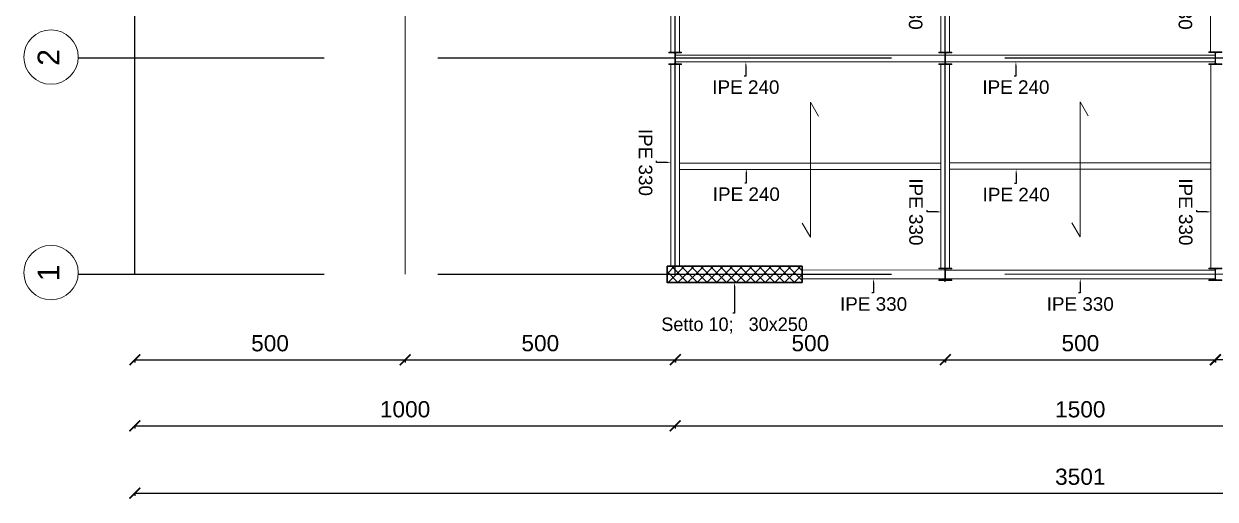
# Model space of a CAD drawing. Header units: millimetres. Extents: x 1415 to 3549, y 2194 to 4677.
# Drawn here: x 1803 to 1825.06, y 2193.51 to 2202.31 of the extents above; entities that cross this region are included whole.
import ezdxf
from ezdxf import colors
from ezdxf.entities.mleader import LeaderData, LeaderLine
from ezdxf.math import Vec2, Vec3

# ---------------------------------------------------------------- set-up
doc = ezdxf.new("R2010")
doc.units = ezdxf.units.MM
doc.linetypes.add('ACAD_ISO02W100', pattern=[15, 12, -3])
doc.linetypes.add('DASHDOT', pattern=[1, 0.5, -0.25, 0, -0.25])
doc.layers.get('0').update_dxf_attribs({"plot": 0})
doc.layers.add('02P', color=7, linetype='DASHDOT')
doc.layers.add('linea tratteggiata', color=221, linetype='ACAD_ISO02W100')
for name, color, linetype, lineweight in [('armature longitudinali', 5, 'Continuous', 9), ('bulloni', 170, 'Continuous', 15), ('Layer3', 7, 'Continuous', 15), ('Layer4', 7, 'Continuous', 15), ('quote', 252, 'Continuous', 5), ('Setti', 5, 'Continuous', 30), ('staffe', 10, 'Continuous', 9)]:
    doc.layers.add(name, color=color, linetype=linetype, lineweight=lineweight)
doc.styles.get("Standard").update_dxf_attribs({"font": 'arial.ttf'})
doc.dimstyles.new('quote cm scala 200', dxfattribs={"dimtxt": 0.3, "dimasz": 0.2, "dimexe": 0.05, "dimexo": 0.0015, "dimgap": 0.15, "dimtad": 1, "dimdec": 0, "dimlfac": 100, "dimzin": 0, "dimdsep": 46, "dimtxsty": 'Standard', "dimblk": 'ARCHTICK', "dimcen": 0, "dimclre": 252, "dimadec": 0, "dimazin": 2, "dimtfac": 1, "dimtdec": 0, "dimtofl": 0, "dimtmove": 0, "dimatfit": 3, "dimfxl": 0.0035, "dimfxlon": 1, "dimtolj": 1, "dimtzin": 0, "dimarcsym": 0})

# ---------------------------------------------------------------- blocks, each defined once
blk = doc.blocks.new('_ArchTick')
at = {"color": 0, "linetype": 'ByBlock', "const_width": 0.15}
blk.add_lwpolyline([(-0.5, -0.5), (0.5, 0.5)], dxfattribs=at)
blk = doc.blocks.new('*D317')
at = {"layer": 'Defpoints', "color": 0, "transparency": 16777216}
for p in [(1805.058, 2197.67), (1810.062, 2197.67), (1810.062, 2196.091)]:
    blk.add_point(p, dxfattribs=at)
at = {"layer": 'quote', "color": 252, "lineweight": -2, "transparency": 16777216}
for p, q in [((1805.058, 2196.095), (1805.058, 2196.041)), ((1810.062, 2196.095), (1810.062, 2196.041))]:
    blk.add_line(p, q, dxfattribs=at)
at = {"layer": 'quote', "color": 0, "linetype": 'Continuous', "lineweight": -2, "transparency": 16777216}
blk.add_line((1805.058, 2196.091), (1810.062, 2196.091), dxfattribs=at)
at = {"layer": 'quote', "color": 0, "lineweight": -2, "transparency": 16777216, "xscale": 0.2, "yscale": 0.2, "zscale": 0.2, "rotation": 180}
blk.add_blockref('_ArchTick', (1805.058, 2196.091), dxfattribs=at)
at = {"layer": 'quote', "color": 0, "lineweight": -2, "transparency": 16777216, "xscale": 0.2, "yscale": 0.2, "zscale": 0.2}
blk.add_blockref('_ArchTick', (1810.062, 2196.091), dxfattribs=at)
at = {"layer": 'quote', "color": 0, "transparency": 16777216, "insert": (1807.56, 2196.394), "char_height": 0.3, "attachment_point": 5}
blk.add_mtext('\\A1;500', dxfattribs=at)
blk = doc.blocks.new('*D314')
at = {"layer": 'Defpoints', "color": 0, "transparency": 16777216}
for p in [(1810.062, 2197.67), (1815.066, 2197.671), (1815.066, 2196.091)]:
    blk.add_point(p, dxfattribs=at)
at = {"layer": 'quote', "color": 252, "lineweight": -2, "transparency": 16777216}
for p, q in [((1810.062, 2196.095), (1810.062, 2196.041)), ((1815.066, 2196.095), (1815.066, 2196.041))]:
    blk.add_line(p, q, dxfattribs=at)
at = {"layer": 'quote', "color": 0, "linetype": 'Continuous', "lineweight": -2, "transparency": 16777216}
blk.add_line((1810.062, 2196.091), (1815.066, 2196.091), dxfattribs=at)
at = {"layer": 'quote', "color": 0, "lineweight": -2, "transparency": 16777216, "xscale": 0.2, "yscale": 0.2, "zscale": 0.2, "rotation": 180}
blk.add_blockref('_ArchTick', (1810.062, 2196.091), dxfattribs=at)
at = {"layer": 'quote', "color": 0, "lineweight": -2, "transparency": 16777216, "xscale": 0.2, "yscale": 0.2, "zscale": 0.2}
blk.add_blockref('_ArchTick', (1815.066, 2196.091), dxfattribs=at)
at = {"layer": 'quote', "color": 0, "transparency": 16777216, "insert": (1812.564, 2196.395), "char_height": 0.3, "attachment_point": 5}
blk.add_mtext('\\A1;500', dxfattribs=at)
blk = doc.blocks.new('*D315')
at = {"layer": 'Defpoints', "color": 0, "transparency": 16777216}
for p in [(1815.062, 2197.67), (1820.066, 2197.671), (1820.066, 2196.091)]:
    blk.add_point(p, dxfattribs=at)
at = {"layer": 'quote', "color": 252, "lineweight": -2, "transparency": 16777216}
for p, q in [((1815.062, 2196.095), (1815.062, 2196.041)), ((1820.066, 2196.095), (1820.066, 2196.041))]:
    blk.add_line(p, q, dxfattribs=at)
at = {"layer": 'quote', "color": 0, "linetype": 'Continuous', "lineweight": -2, "transparency": 16777216}
blk.add_line((1815.062, 2196.091), (1820.066, 2196.091), dxfattribs=at)
at = {"layer": 'quote', "color": 0, "lineweight": -2, "transparency": 16777216, "xscale": 0.2, "yscale": 0.2, "zscale": 0.2, "rotation": 180}
blk.add_blockref('_ArchTick', (1815.062, 2196.091), dxfattribs=at)
at = {"layer": 'quote', "color": 0, "lineweight": -2, "transparency": 16777216, "xscale": 0.2, "yscale": 0.2, "zscale": 0.2}
blk.add_blockref('_ArchTick', (1820.066, 2196.091), dxfattribs=at)
at = {"layer": 'quote', "color": 0, "transparency": 16777216, "insert": (1817.564, 2196.395), "char_height": 0.3, "attachment_point": 5}
blk.add_mtext('\\A1;500', dxfattribs=at)
blk = doc.blocks.new('*D316')
at = {"layer": 'Defpoints', "color": 0, "transparency": 16777216}
for p in [(1820.062, 2197.671), (1825.066, 2197.671), (1825.066, 2196.091)]:
    blk.add_point(p, dxfattribs=at)
at = {"layer": 'quote', "color": 252, "lineweight": -2, "transparency": 16777216}
for p, q in [((1820.062, 2196.095), (1820.062, 2196.041)), ((1825.066, 2196.095), (1825.066, 2196.041))]:
    blk.add_line(p, q, dxfattribs=at)
at = {"layer": 'quote', "color": 0, "linetype": 'Continuous', "lineweight": -2, "transparency": 16777216}
blk.add_line((1820.062, 2196.091), (1825.066, 2196.091), dxfattribs=at)
at = {"layer": 'quote', "color": 0, "lineweight": -2, "transparency": 16777216, "xscale": 0.2, "yscale": 0.2, "zscale": 0.2, "rotation": 180}
blk.add_blockref('_ArchTick', (1820.062, 2196.091), dxfattribs=at)
at = {"layer": 'quote', "color": 0, "lineweight": -2, "transparency": 16777216, "xscale": 0.2, "yscale": 0.2, "zscale": 0.2}
blk.add_blockref('_ArchTick', (1825.066, 2196.091), dxfattribs=at)
at = {"layer": 'quote', "color": 0, "transparency": 16777216, "insert": (1822.564, 2196.395), "char_height": 0.3, "attachment_point": 5}
blk.add_mtext('\\A1;500', dxfattribs=at)
blk = doc.blocks.new('*D310')
at = {"layer": 'Defpoints', "color": 0, "transparency": 16777216}
for p in [(1825.062, 2197.674), (1830.066, 2197.675), (1830.066, 2196.093)]:
    blk.add_point(p, dxfattribs=at)
at = {"layer": 'quote', "color": 252, "lineweight": -2, "transparency": 16777216}
for p, q in [((1825.062, 2196.096), (1825.062, 2196.043)), ((1830.066, 2196.096), (1830.066, 2196.043))]:
    blk.add_line(p, q, dxfattribs=at)
at = {"layer": 'quote', "color": 0, "linetype": 'Continuous', "lineweight": -2, "transparency": 16777216}
blk.add_line((1825.062, 2196.093), (1830.066, 2196.093), dxfattribs=at)
at = {"layer": 'quote', "color": 0, "lineweight": -2, "transparency": 16777216, "xscale": 0.2, "yscale": 0.2, "zscale": 0.2, "rotation": 180}
blk.add_blockref('_ArchTick', (1825.062, 2196.093), dxfattribs=at)
at = {"layer": 'quote', "color": 0, "lineweight": -2, "transparency": 16777216, "xscale": 0.2, "yscale": 0.2, "zscale": 0.2}
blk.add_blockref('_ArchTick', (1830.066, 2196.093), dxfattribs=at)
at = {"layer": 'quote', "color": 0, "transparency": 16777216, "insert": (1827.564, 2196.396), "char_height": 0.3, "attachment_point": 5}
blk.add_mtext('\\A1;500', dxfattribs=at)
blk = doc.blocks.new('*D313')
at = {"layer": 'Defpoints', "color": 0, "transparency": 16777216}
for p in [(1805.058, 2197.67), (1815.062, 2197.67), (1815.062, 2194.868)]:
    blk.add_point(p, dxfattribs=at)
at = {"layer": 'quote', "color": 252, "lineweight": -2, "transparency": 16777216}
for p, q in [((1805.058, 2194.872), (1805.058, 2194.818)), ((1815.062, 2194.872), (1815.062, 2194.818))]:
    blk.add_line(p, q, dxfattribs=at)
at = {"layer": 'quote', "color": 0, "linetype": 'Continuous', "lineweight": -2, "transparency": 16777216}
blk.add_line((1805.058, 2194.868), (1815.062, 2194.868), dxfattribs=at)
at = {"layer": 'quote', "color": 0, "lineweight": -2, "transparency": 16777216, "xscale": 0.2, "yscale": 0.2, "zscale": 0.2, "rotation": 180}
blk.add_blockref('_ArchTick', (1805.058, 2194.868), dxfattribs=at)
at = {"layer": 'quote', "color": 0, "lineweight": -2, "transparency": 16777216, "xscale": 0.2, "yscale": 0.2, "zscale": 0.2}
blk.add_blockref('_ArchTick', (1815.062, 2194.868), dxfattribs=at)
at = {"layer": 'quote', "color": 0, "transparency": 16777216, "insert": (1810.06, 2195.172), "char_height": 0.3, "attachment_point": 5}
blk.add_mtext('\\A1;1000', dxfattribs=at)
blk = doc.blocks.new('*D318')
at = {"layer": 'Defpoints', "color": 0, "transparency": 16777216}
for p in [(1815.062, 2197.67), (1830.062, 2197.672), (1830.062, 2194.868)]:
    blk.add_point(p, dxfattribs=at)
at = {"layer": 'quote', "color": 252, "lineweight": -2, "transparency": 16777216}
for p, q in [((1815.062, 2194.871), (1815.062, 2194.818)), ((1830.062, 2194.871), (1830.062, 2194.818))]:
    blk.add_line(p, q, dxfattribs=at)
at = {"layer": 'quote', "color": 0, "linetype": 'Continuous', "lineweight": -2, "transparency": 16777216}
blk.add_line((1815.062, 2194.868), (1830.062, 2194.868), dxfattribs=at)
at = {"layer": 'quote', "color": 0, "lineweight": -2, "transparency": 16777216, "xscale": 0.2, "yscale": 0.2, "zscale": 0.2, "rotation": 180}
blk.add_blockref('_ArchTick', (1815.062, 2194.868), dxfattribs=at)
at = {"layer": 'quote', "color": 0, "lineweight": -2, "transparency": 16777216, "xscale": 0.2, "yscale": 0.2, "zscale": 0.2}
blk.add_blockref('_ArchTick', (1830.062, 2194.868), dxfattribs=at)
at = {"layer": 'quote', "color": 0, "transparency": 16777216, "insert": (1822.562, 2195.171), "char_height": 0.3, "attachment_point": 5}
blk.add_mtext('\\A1;1500', dxfattribs=at)
blk = doc.blocks.new('*D322')
at = {"layer": 'Defpoints', "color": 0, "transparency": 16777216}
for p in [(1805.058, 2197.67), (1840.065, 2197.673), (1840.065, 2193.62)]:
    blk.add_point(p, dxfattribs=at)
at = {"layer": 'quote', "color": 252, "lineweight": -2, "transparency": 16777216}
for p, q in [((1805.058, 2193.623), (1805.058, 2193.57)), ((1840.065, 2193.623), (1840.065, 2193.57))]:
    blk.add_line(p, q, dxfattribs=at)
at = {"layer": 'quote', "color": 0, "linetype": 'Continuous', "lineweight": -2, "transparency": 16777216}
blk.add_line((1805.058, 2193.62), (1840.065, 2193.62), dxfattribs=at)
at = {"layer": 'quote', "color": 0, "lineweight": -2, "transparency": 16777216, "xscale": 0.2, "yscale": 0.2, "zscale": 0.2, "rotation": 180}
blk.add_blockref('_ArchTick', (1805.058, 2193.62), dxfattribs=at)
at = {"layer": 'quote', "color": 0, "lineweight": -2, "transparency": 16777216, "xscale": 0.2, "yscale": 0.2, "zscale": 0.2}
blk.add_blockref('_ArchTick', (1840.065, 2193.62), dxfattribs=at)
at = {"layer": 'quote', "color": 0, "transparency": 16777216, "insert": (1822.562, 2193.923), "char_height": 0.3, "attachment_point": 5}
blk.add_mtext('\\A1;3501', dxfattribs=at)

msp = doc.modelspace()

# ---------------------------------------------------------------- hatches: boundary and pattern name
at = {"layer": 'Layer4'}
h = msp.add_hatch(color=0, dxfattribs=at)
h.dxf.hatch_style = 1
h.paths.add_polyline_path([(1815.1812, 2201.7839), (1815.1812, 2201.7719), (1815.086, 2201.7719, 0.4142136), (1815.065, 2201.7509), (1815.065, 2201.6689), (1815.0612, 2201.6689), (1815.0612, 2201.7839)])
h.paths.add_polyline_path([(1815.0612, 2201.7839), (1815.0612, 2201.6689), (1815.0575, 2201.6689), (1815.0575, 2201.7509, 0.4142136), (1815.0365, 2201.7719), (1814.9412, 2201.7719), (1814.9412, 2201.7839)])
h.paths.add_polyline_path([(1815.086, 2201.5659), (1815.1812, 2201.5659), (1815.1812, 2201.5539), (1815.0612, 2201.5539), (1815.0612, 2201.6689), (1815.065, 2201.6689), (1815.065, 2201.5869, 0.4142136)])
h.paths.add_polyline_path([(1815.0575, 2201.5869), (1815.0575, 2201.6689), (1815.0612, 2201.6689), (1815.0612, 2201.5539), (1814.9412, 2201.5539), (1814.9412, 2201.5659), (1815.0365, 2201.5659, 0.4142136)])
h = msp.add_hatch(color=0, dxfattribs=at)
h.dxf.hatch_style = 1
h.paths.add_polyline_path([(1820.181, 2201.5551), (1820.181, 2201.5671), (1820.0858, 2201.5671, -0.4142136), (1820.0648, 2201.5881), (1820.0648, 2201.6701), (1820.061, 2201.6701), (1820.061, 2201.5551)])
h.paths.add_polyline_path([(1820.061, 2201.5551), (1820.061, 2201.6701), (1820.0573, 2201.6701), (1820.0573, 2201.5881, -0.4142136), (1820.0363, 2201.5671), (1819.941, 2201.5671), (1819.941, 2201.5551)])
h.paths.add_polyline_path([(1820.0858, 2201.7731), (1820.181, 2201.7731), (1820.181, 2201.7851), (1820.061, 2201.7851), (1820.061, 2201.6701), (1820.0648, 2201.6701), (1820.0648, 2201.7521, -0.4142136)])
h.paths.add_polyline_path([(1820.0573, 2201.7521), (1820.0573, 2201.6701), (1820.061, 2201.6701), (1820.061, 2201.7851), (1819.941, 2201.7851), (1819.941, 2201.7731), (1820.0363, 2201.7731, -0.4142136)])
h = msp.add_hatch(color=0, dxfattribs=at)
h.dxf.hatch_style = 1
h.paths.add_polyline_path([(1825.181, 2201.5576), (1825.181, 2201.5696), (1825.0858, 2201.5696, -0.4142136), (1825.0648, 2201.5906), (1825.0648, 2201.6726), (1825.061, 2201.6726), (1825.061, 2201.5576)])
h.paths.add_polyline_path([(1825.061, 2201.5576), (1825.061, 2201.6726), (1825.0573, 2201.6726), (1825.0573, 2201.5906, -0.4142136), (1825.0363, 2201.5696), (1824.941, 2201.5696), (1824.941, 2201.5576)])
h.paths.add_polyline_path([(1825.0858, 2201.7756), (1825.181, 2201.7756), (1825.181, 2201.7876), (1825.061, 2201.7876), (1825.061, 2201.6726), (1825.0648, 2201.6726), (1825.0648, 2201.7546, -0.4142136)])
h.paths.add_polyline_path([(1825.0573, 2201.7546), (1825.0573, 2201.6726), (1825.061, 2201.6726), (1825.061, 2201.7876), (1824.941, 2201.7876), (1824.941, 2201.7756), (1825.0363, 2201.7756, -0.4142136)])
h = msp.add_hatch(color=0, dxfattribs=at)
h.dxf.hatch_style = 1
h.paths.add_polyline_path([(1820.1814, 2197.5546), (1820.1814, 2197.5666), (1820.0861, 2197.5666, -0.4142136), (1820.0651, 2197.5876), (1820.0651, 2197.6696), (1820.0614, 2197.6696), (1820.0614, 2197.5546)])
h.paths.add_polyline_path([(1820.0614, 2197.5546), (1820.0614, 2197.6696), (1820.0576, 2197.6696), (1820.0576, 2197.5876, -0.4142136), (1820.0366, 2197.5666), (1819.9414, 2197.5666), (1819.9414, 2197.5546)])
h.paths.add_polyline_path([(1820.0861, 2197.7726), (1820.1814, 2197.7726), (1820.1814, 2197.7846), (1820.0614, 2197.7846), (1820.0614, 2197.6696), (1820.0651, 2197.6696), (1820.0651, 2197.7516, -0.4142136)])
h.paths.add_polyline_path([(1820.0576, 2197.7516), (1820.0576, 2197.6696), (1820.0614, 2197.6696), (1820.0614, 2197.7846), (1819.9414, 2197.7846), (1819.9414, 2197.7726), (1820.0366, 2197.7726, -0.4142136)])
h = msp.add_hatch(color=0, dxfattribs=at)
h.dxf.hatch_style = 1
h.paths.add_polyline_path([(1825.1814, 2197.5571), (1825.1814, 2197.5691), (1825.0861, 2197.5691, -0.4142136), (1825.0651, 2197.5901), (1825.0651, 2197.6721), (1825.0614, 2197.6721), (1825.0614, 2197.5571)])
h.paths.add_polyline_path([(1825.0614, 2197.5571), (1825.0614, 2197.6721), (1825.0576, 2197.6721), (1825.0576, 2197.5901, -0.4142136), (1825.0366, 2197.5691), (1824.9414, 2197.5691), (1824.9414, 2197.5571)])
h.paths.add_polyline_path([(1825.0861, 2197.7751), (1825.1814, 2197.7751), (1825.1814, 2197.7871), (1825.0614, 2197.7871), (1825.0614, 2197.6721), (1825.0651, 2197.6721), (1825.0651, 2197.7541, -0.4142136)])
h.paths.add_polyline_path([(1825.0576, 2197.7541), (1825.0576, 2197.6721), (1825.0614, 2197.6721), (1825.0614, 2197.7871), (1824.9414, 2197.7871), (1824.9414, 2197.7751), (1825.0366, 2197.7751, -0.4142136)])
at = {"layer": 'staffe', "true_color": 0xc7c8ca}
h = msp.add_hatch(dxfattribs=at)
h.set_pattern_fill('ANSI37', color=9, scale=0.04)
h.set_pattern_definition([(45, (117.48415, -95.67684), (-0.089802561, 0.089802561), []), (135, (117.48415, -95.67684), (-0.089802561, -0.089802561), [])])
h.paths.add_polyline_path([(1804.9116, 2217.8204), (1804.9116, 2217.5204), (1807.4116, 2217.5204), (1807.4116, 2217.8204)])
h.paths.add_polyline_path([(1804.9116, 2209.4204), (1805.2116, 2209.4204), (1805.2116, 2213.9204), (1804.9116, 2213.9204)])
h.paths.add_polyline_path([(1820.2116, 2213.9204), (1819.9116, 2213.9204), (1819.9116, 2209.4204), (1820.2116, 2209.4204)])
h.paths.add_polyline_path([(1807.4116, 2205.5204), (1807.4116, 2205.8204), (1804.9116, 2205.8204), (1804.9116, 2205.5204)])
h.paths.add_polyline_path([(1817.4116, 2197.5204), (1817.4116, 2197.8204), (1814.9116, 2197.8204), (1814.9116, 2197.5204)])

# ---------------------------------------------------------------- linework, layer by layer
at = {"layer": '02P'}
for p, q in [((1815.0616, 2201.5304), (1815.0616, 2201.8104)), ((1820.0616, 2201.5304), (1820.0616, 2201.8104)), ((1820.0616, 2197.5304), (1820.0616, 2197.8104))]:
    msp.add_line(p, q, dxfattribs=at)
at = {"layer": 'bulloni'}
for points in [[(1815.1416, 2199.7297), (1816.1628, 2199.7297), (1819.9816, 2199.7297)], [(1820.1414, 2199.7359), (1821.1595, 2199.7359), (1824.9818, 2199.7359)], [(1815.1416, 2199.6097), (1816.1628, 2199.6097), (1819.9815, 2199.6097)], [(1820.1414, 2199.6159), (1821.1595, 2199.6159), (1824.9818, 2199.6159)]]:
    msp.add_lwpolyline(points, dxfattribs=at)
at = {"layer": 'Layer3'}
for centre in [(1803.5055, 2201.6932), (1803.5055, 2197.7034)]:
    msp.add_circle(centre, 0.5039, dxfattribs=at)
at = {"layer": 'Layer4', "color": 217, "ltscale": 0.7, "true_color": 0x93278f}
msp.add_lwpolyline([(1810.0622, 2197.6759), (1810.0651, 2218.7225)], dxfattribs=at)
at = {"layer": 'Layer4'}
for points in [[(1814.9816, 2201.7839), (1814.9816, 2205.5537)], [(1815.1416, 2201.7839), (1815.1416, 2205.5537)], [(1819.9818, 2201.7851), (1819.9818, 2205.5576)], [(1820.1414, 2201.7851), (1820.1414, 2205.5576)], [(1824.9756, 2201.7876), (1824.9756, 2205.5577)], [(1815.065, 2201.7256), (1820.0573, 2201.7257)], [(1820.0648, 2201.7257), (1825.0573, 2201.7257)], [(1814.9816, 2197.8204), (1814.9816, 2201.5539)], [(1815.065, 2201.6057), (1820.0573, 2201.6057)], [(1815.1416, 2197.8204), (1815.1416, 2201.5539)], [(1819.9813, 2197.7846), (1819.9818, 2201.5551)], [(1820.0648, 2201.6057), (1825.0573, 2201.6057)], [(1820.1414, 2197.7846), (1820.1414, 2201.5551)], [(1824.9818, 2197.7871), (1824.9818, 2201.5576)], [(1817.4151, 2198.6195), (1817.5651, 2198.3597), (1817.5651, 2200.8597), (1817.7151, 2200.5999)], [(1822.4084, 2198.6257), (1822.5584, 2198.3659), (1822.5584, 2200.8659), (1822.7084, 2200.6061)], [(1817.4116, 2197.7504), (1820.0576, 2197.7519)], [(1820.0651, 2197.7504), (1822.5616, 2197.7504)], [(1825.0576, 2197.7504), (1822.5616, 2197.7504)], [(1817.4116, 2197.5904), (1820.0576, 2197.5904)], [(1820.0651, 2197.5904), (1822.5616, 2197.5904)], [(1825.0576, 2197.59), (1822.5616, 2197.5904)]]:
    msp.add_lwpolyline(points, dxfattribs=at)
for points in [[(1815.1812, 2201.7839), (1814.9412, 2201.7839), (1814.9412, 2201.7719), (1815.0365, 2201.7719, -0.4142136), (1815.0575, 2201.7509), (1815.0575, 2201.5869, -0.4142136), (1815.0365, 2201.5659), (1814.9412, 2201.5659), (1814.9412, 2201.5539), (1815.1812, 2201.5539), (1815.1812, 2201.5659), (1815.086, 2201.5659, -0.4142136), (1815.065, 2201.5869), (1815.065, 2201.7509, -0.4142136), (1815.086, 2201.7719), (1815.1812, 2201.7719)], [(1820.181, 2201.5551), (1819.941, 2201.5551), (1819.941, 2201.5671), (1820.0363, 2201.5671, 0.4142136), (1820.0573, 2201.5881), (1820.0573, 2201.7521, 0.4142136), (1820.0363, 2201.7731), (1819.941, 2201.7731), (1819.941, 2201.7851), (1820.181, 2201.7851), (1820.181, 2201.7731), (1820.0858, 2201.7731, 0.4142136), (1820.0648, 2201.7521), (1820.0648, 2201.5881, 0.4142136), (1820.0858, 2201.5671), (1820.181, 2201.5671)], [(1825.181, 2201.5576), (1824.941, 2201.5576), (1824.941, 2201.5696), (1825.0363, 2201.5696, 0.4142136), (1825.0573, 2201.5906), (1825.0573, 2201.7546, 0.4142136), (1825.0363, 2201.7756), (1824.941, 2201.7756), (1824.941, 2201.7876), (1825.181, 2201.7876), (1825.181, 2201.7756), (1825.0858, 2201.7756, 0.4142136), (1825.0648, 2201.7546), (1825.0648, 2201.5906, 0.4142136), (1825.0858, 2201.5696), (1825.181, 2201.5696)], [(1820.1814, 2197.5546), (1819.9414, 2197.5546), (1819.9414, 2197.5666), (1820.0366, 2197.5666, 0.4142136), (1820.0576, 2197.5876), (1820.0576, 2197.7516, 0.4142136), (1820.0366, 2197.7726), (1819.9414, 2197.7726), (1819.9414, 2197.7846), (1820.1814, 2197.7846), (1820.1814, 2197.7726), (1820.0861, 2197.7726, 0.4142136), (1820.0651, 2197.7516), (1820.0651, 2197.5876, 0.4142136), (1820.0861, 2197.5666), (1820.1814, 2197.5666)], [(1825.1814, 2197.5571), (1824.9414, 2197.5571), (1824.9414, 2197.5691), (1825.0366, 2197.5691, 0.4142136), (1825.0576, 2197.5901), (1825.0576, 2197.7541, 0.4142136), (1825.0366, 2197.7751), (1824.9414, 2197.7751), (1824.9414, 2197.7871), (1825.1814, 2197.7871), (1825.1814, 2197.7751), (1825.0861, 2197.7751, 0.4142136), (1825.0651, 2197.7541), (1825.0651, 2197.5901, 0.4142136), (1825.0861, 2197.5691), (1825.1814, 2197.5691)]]:
    msp.add_lwpolyline(points, format="xyb", close=True, dxfattribs=at)
at = {"layer": 'linea tratteggiata', "ltscale": 0.7}
for points in [[(1805.0583, 2197.6781), (1805.0609, 2218.7225)], [(1815.0616, 2197.6737), (1815.0616, 2218.7225)], [(1820.0616, 2197.6654), (1820.0616, 2218.7225)], [(1840.0644, 2201.6726), (1804.0089, 2201.6706)], [(1840.0649, 2197.6726), (1804.0082, 2197.6696)]]:
    msp.add_lwpolyline(points, dxfattribs=at)
at = {"layer": 'Setti'}
msp.add_lwpolyline([(1814.9116, 2197.8204), (1814.9116, 2197.5204), (1817.4116, 2197.5204), (1817.4116, 2197.8204), (1814.9116, 2197.8204)], dxfattribs=at)

# ---------------------------------------------------------------- texts
at = {"layer": 'Layer3', "char_height": 0.4, "attachment_point": 1, "rotation": 90}
for s, insert in [('2', (1803.2573, 2201.5315)), ('1', (1803.2573, 2197.5416))]:
    msp.add_mtext_dynamic_manual_height_columns(s, width=0.046636, gutter_width=12.5, heights=[0], dxfattribs=dict(at, insert=insert))

# ---------------------------------------------------------------- dimensions: what is measured, and where the dimension line sits
at = {"layer": 'quote'}
for base, p1, p2, picture, middle in [((1840.0649, 2193.62), (1805.0583, 2197.6697), (1840.0649, 2197.6726), '*D322', (1822.5616, 2193.9232)), ((1810.0622, 2196.0911), (1805.0583, 2197.6697), (1810.0622, 2197.6701), '*D317', (1807.5603, 2196.3942)), ((1815.0616, 2194.8684), (1805.0583, 2197.6697), (1815.0616, 2197.6701), '*D313', (1810.0599, 2195.1716)), ((1815.0662, 2196.0915), (1810.0622, 2197.6701), (1815.0662, 2197.6705), '*D314', (1812.5642, 2196.3947)), ((1830.0616, 2194.8679), (1815.0616, 2197.6701), (1830.0616, 2197.6718), '*D318', (1822.5616, 2195.1711)), ((1820.0655, 2196.0915), (1815.0616, 2197.6701), (1820.0655, 2197.6705), '*D315', (1817.5635, 2196.3947)), ((1825.0655, 2196.0915), (1820.0616, 2197.6709), (1825.0655, 2197.6713), '*D316', (1822.5635, 2196.3947)), ((1830.0655, 2196.093), (1825.0616, 2197.6741), (1830.0655, 2197.6745), '*D310', (1827.5635, 2196.3962))]:
    dim = msp.add_linear_dim(base=base, p1=p1, p2=p2, dimstyle='quote cm scala 200', dxfattribs=at)
    dim.commit()
    dim.dimension.update_dxf_attribs({"geometry": picture, "text_midpoint": middle})

# ---------------------------------------------------------------- leaders
at = {"layer": 'armature longitudinali'}
ml = msp.add_multileader_mtext('Standard', dxfattribs=at)
ml.set_content('{\\fBahnschrift Light|b0|i0|c0|p34;\\C0;Setto 10;   30x250}', color=256)
ml.set_leader_properties()
ml.build(insert=Vec2(0, 0))
ml.multileader.update_dxf_attribs({"text_attachment_direction": 1, "dogleg_length": 0.03, "arrow_head_size": 0.075})
ctx = ml.context
ctx.base_point, ctx.char_height, ctx.arrow_head_size, ctx.landing_gap_size, ctx.plane_origin = Vec3(1816.1616, 2196.5148), 0.25, 0.075, 0.08, Vec3(1815.0677, 2197.5204)
ctx.text_align_type = 1
notes = []
notes.append((ctx, [(1, (1, 1, 0), (1816.1616, 2196.9523), (-1, 0), 0.03, [(0, [(1816.1616, 2197.5204), (1816.1616, 2196.9523)], 0, [])])]))
ctx.mtext.insert, ctx.mtext.alignment, ctx.mtext.flow_direction = Vec3(1816.1616, 2196.8723), 2, 5
at = {"layer": 'quote'}
ml = msp.add_multileader_mtext('Standard', dxfattribs=at)
ml.set_content('IPE 330', color=256)
ml.set_leader_properties()
ml.build(insert=Vec2(0, 0))
ml.multileader.update_dxf_attribs({"text_attachment_direction": 1, "dogleg_length": 0.03, "arrow_head_size": 0.075})
ctx = ml.context
ctx.base_point, ctx.char_height, ctx.arrow_head_size, ctx.landing_gap_size, ctx.plane_origin, ctx.plane_x_axis, ctx.plane_y_axis = Vec3(1819.3031, 2202.8213), 0.25, 0.075, 0.08, Vec3(1819.9818, 2202.8213), Vec3(0, -1), Vec3(1, 0)
ctx.text_align_type = 1
notes.append((ctx, [(0, (1, 1, 0), (1819.7186, 2202.8213), (0, 1), 0.03, [(0, [(1819.9818, 2202.8213)], 0, [])])]))
ctx.mtext.insert, ctx.mtext.text_direction, ctx.mtext.rotation, ctx.mtext.alignment, ctx.mtext.flow_direction = Vec3(1819.6386, 2202.8213), Vec3(0, -1), 4.712389, 2, 5
ml = msp.add_multileader_mtext('Standard', dxfattribs=at)
ml.set_content('IPE 330', color=256)
ml.set_leader_properties()
ml.build(insert=Vec2(0, 0))
ml.multileader.update_dxf_attribs({"text_attachment_direction": 1, "dogleg_length": 0.03, "arrow_head_size": 0.075})
ctx = ml.context
ctx.base_point, ctx.char_height, ctx.arrow_head_size, ctx.landing_gap_size, ctx.plane_origin, ctx.plane_x_axis, ctx.plane_y_axis = Vec3(1824.2969, 2202.8213), 0.25, 0.075, 0.08, Vec3(1824.9756, 2202.8213), Vec3(0, -1), Vec3(1, 0)
ctx.text_align_type = 1
notes.append((ctx, [(0, (1, 1, 0), (1824.7124, 2202.8213), (0, 1), 0.03, [(0, [(1824.9756, 2202.8213)], 0, [])])]))
ctx.mtext.insert, ctx.mtext.text_direction, ctx.mtext.rotation, ctx.mtext.alignment, ctx.mtext.flow_direction = Vec3(1824.6324, 2202.8213), Vec3(0, -1), 4.712389, 2, 5
ml = msp.add_multileader_mtext('Standard', dxfattribs=at)
ml.set_content('IPE 240', color=256)
ml.set_leader_properties()
ml.build(insert=Vec2(0, 0))
ml.multileader.update_dxf_attribs({"text_attachment_direction": 1, "dogleg_length": 0.03, "arrow_head_size": 0.075})
ctx = ml.context
ctx.base_point, ctx.char_height, ctx.arrow_head_size, ctx.landing_gap_size, ctx.plane_origin = Vec3(1816.3705, 2200.9271), 0.25, 0.075, 0.08, Vec3(1816.3705, 2201.6056)
ctx.text_align_type = 1
notes.append((ctx, [(0, (1, 1, 0), (1816.3705, 2201.3424), (-1, 0), 0.03, [(0, [(1816.3705, 2201.6056)], 0, [])])]))
ctx.mtext.insert, ctx.mtext.alignment, ctx.mtext.flow_direction = Vec3(1816.3705, 2201.2624), 2, 5
ml = msp.add_multileader_mtext('Standard', dxfattribs=at)
ml.set_content('IPE 240', color=256)
ml.set_leader_properties()
ml.build(insert=Vec2(0, 0))
ml.multileader.update_dxf_attribs({"text_attachment_direction": 1, "dogleg_length": 0.03, "arrow_head_size": 0.075})
ctx = ml.context
ctx.base_point, ctx.char_height, ctx.arrow_head_size, ctx.landing_gap_size, ctx.plane_origin = Vec3(1821.3705, 2200.9272), 0.25, 0.075, 0.08, Vec3(1821.3705, 2201.6057)
ctx.text_align_type = 1
notes.append((ctx, [(0, (1, 1, 0), (1821.3705, 2201.3425), (-1, 0), 0.03, [(0, [(1821.3705, 2201.6057)], 0, [])])]))
ctx.mtext.insert, ctx.mtext.alignment, ctx.mtext.flow_direction = Vec3(1821.3705, 2201.2625), 2, 5
ml = msp.add_multileader_mtext('Standard', dxfattribs=at)
ml.set_content('IPE 330', color=256)
ml.set_leader_properties()
ml.build(insert=Vec2(0, 0))
ml.multileader.update_dxf_attribs({"text_attachment_direction": 1, "dogleg_length": 0.03, "arrow_head_size": 0.075})
ctx = ml.context
ctx.base_point, ctx.char_height, ctx.arrow_head_size, ctx.landing_gap_size, ctx.plane_origin, ctx.plane_x_axis, ctx.plane_y_axis = Vec3(1814.3029, 2199.7435), 0.25, 0.075, 0.08, Vec3(1814.9816, 2199.7435), Vec3(0, -1), Vec3(1, 0)
ctx.text_align_type = 1
notes.append((ctx, [(0, (1, 1, 0), (1814.7184, 2199.7435), (0, 1), 0.03, [(0, [(1814.9816, 2199.7435)], 0, [])])]))
ctx.mtext.insert, ctx.mtext.text_direction, ctx.mtext.rotation, ctx.mtext.alignment, ctx.mtext.flow_direction = Vec3(1814.6384, 2199.7435), Vec3(0, -1), 4.712389, 2, 5
ml = msp.add_multileader_mtext('Standard', dxfattribs=at)
ml.set_content('IPE 240', color=256)
ml.set_leader_properties()
ml.build(insert=Vec2(0, 0))
ml.multileader.update_dxf_attribs({"text_attachment_direction": 1, "dogleg_length": 0.03, "arrow_head_size": 0.075})
ctx = ml.context
ctx.base_point, ctx.char_height, ctx.arrow_head_size, ctx.landing_gap_size, ctx.plane_origin = Vec3(1816.3785, 2198.945), 0.25, 0.075, 0.08, Vec3(1816.3785, 2199.6235)
ctx.text_align_type = 1
notes.append((ctx, [(0, (1, 1, 0), (1816.3785, 2199.3603), (-1, 0), 0.03, [(0, [(1816.3785, 2199.6235)], 0, [])])]))
ctx.mtext.insert, ctx.mtext.alignment, ctx.mtext.flow_direction = Vec3(1816.3785, 2199.2803), 2, 5
ml = msp.add_multileader_mtext('Standard', dxfattribs=at)
ml.set_content('IPE 330', color=256)
ml.set_leader_properties()
ml.build(insert=Vec2(0, 0))
ml.multileader.update_dxf_attribs({"text_attachment_direction": 1, "dogleg_length": 0.03, "arrow_head_size": 0.075})
ctx = ml.context
ctx.base_point, ctx.char_height, ctx.arrow_head_size, ctx.landing_gap_size, ctx.plane_origin, ctx.plane_x_axis, ctx.plane_y_axis = Vec3(1819.3104, 2198.8271), 0.25, 0.075, 0.08, Vec3(1819.9891, 2198.8271), Vec3(0, -1), Vec3(1, 0)
ctx.text_align_type = 1
notes.append((ctx, [(0, (1, 1, 0), (1819.7259, 2198.8271), (0, 1), 0.03, [(0, [(1819.9891, 2198.8271)], 0, [])])]))
ctx.mtext.insert, ctx.mtext.text_direction, ctx.mtext.rotation, ctx.mtext.alignment, ctx.mtext.flow_direction = Vec3(1819.6459, 2198.8271), Vec3(0, -1), 4.712389, 2, 5
ml = msp.add_multileader_mtext('Standard', dxfattribs=at)
ml.set_content('IPE 240', color=256)
ml.set_leader_properties()
ml.build(insert=Vec2(0, 0))
ml.multileader.update_dxf_attribs({"text_attachment_direction": 1, "dogleg_length": 0.03, "arrow_head_size": 0.075})
ctx = ml.context
ctx.base_point, ctx.char_height, ctx.arrow_head_size, ctx.landing_gap_size, ctx.plane_origin = Vec3(1821.3752, 2198.9374), 0.25, 0.075, 0.08, Vec3(1821.3752, 2199.6159)
ctx.text_align_type = 1
notes.append((ctx, [(0, (1, 1, 0), (1821.3752, 2199.3527), (-1, 0), 0.03, [(0, [(1821.3752, 2199.6159)], 0, [])])]))
ctx.mtext.insert, ctx.mtext.alignment, ctx.mtext.flow_direction = Vec3(1821.3752, 2199.2727), 2, 5
ml = msp.add_multileader_mtext('Standard', dxfattribs=at)
ml.set_content('IPE 330', color=256)
ml.set_leader_properties()
ml.build(insert=Vec2(0, 0))
ml.multileader.update_dxf_attribs({"text_attachment_direction": 1, "dogleg_length": 0.03, "arrow_head_size": 0.075})
ctx = ml.context
ctx.base_point, ctx.char_height, ctx.arrow_head_size, ctx.landing_gap_size, ctx.plane_origin, ctx.plane_x_axis, ctx.plane_y_axis = Vec3(1824.3042, 2198.8271), 0.25, 0.075, 0.08, Vec3(1824.9829, 2198.8271), Vec3(0, -1), Vec3(1, 0)
ctx.text_align_type = 1
notes.append((ctx, [(0, (1, 1, 0), (1824.7197, 2198.8271), (0, 1), 0.03, [(0, [(1824.9829, 2198.8271)], 0, [])])]))
ctx.mtext.insert, ctx.mtext.text_direction, ctx.mtext.rotation, ctx.mtext.alignment, ctx.mtext.flow_direction = Vec3(1824.6397, 2198.8271), Vec3(0, -1), 4.712389, 2, 5
ml = msp.add_multileader_mtext('Standard', dxfattribs=at)
ml.set_content('IPE 330', color=256)
ml.set_leader_properties()
ml.build(insert=Vec2(0, 0))
ml.multileader.update_dxf_attribs({"text_attachment_direction": 1, "dogleg_length": 0.03, "arrow_head_size": 0.075})
ctx = ml.context
ctx.base_point, ctx.char_height, ctx.arrow_head_size, ctx.landing_gap_size, ctx.plane_origin = Vec3(1818.7346, 2196.9117), 0.25, 0.075, 0.08, Vec3(1818.7346, 2197.5904)
ctx.text_align_type = 1
notes.append((ctx, [(0, (1, 1, 0), (1818.7346, 2197.3272), (-1, 0), 0.03, [(0, [(1818.7346, 2197.5904)], 0, [])])]))
ctx.mtext.insert, ctx.mtext.alignment, ctx.mtext.flow_direction = Vec3(1818.7346, 2197.2472), 2, 5
ml = msp.add_multileader_mtext('Standard', dxfattribs=at)
ml.set_content('IPE 330', color=256)
ml.set_leader_properties()
ml.build(insert=Vec2(0, 0))
ml.multileader.update_dxf_attribs({"text_attachment_direction": 1, "dogleg_length": 0.03, "arrow_head_size": 0.075})
ctx = ml.context
ctx.base_point, ctx.char_height, ctx.arrow_head_size, ctx.landing_gap_size, ctx.plane_origin = Vec3(1822.5616, 2196.9117), 0.25, 0.075, 0.08, Vec3(1822.5616, 2197.5904)
ctx.text_align_type = 1
notes.append((ctx, [(0, (1, 1, 0), (1822.5616, 2197.3272), (-1, 0), 0.03, [(0, [(1822.5616, 2197.5904)], 0, [])])]))
ctx.mtext.insert, ctx.mtext.alignment, ctx.mtext.flow_direction = Vec3(1822.5616, 2197.2472), 2, 5
for ctx, leaders in notes:
    for number, flags, end, landing, length, lines in leaders:
        leader = LeaderData()
        leader.index, (leader.has_last_leader_line, leader.has_dogleg_vector, leader.attachment_direction) = number, flags
        leader.last_leader_point, leader.dogleg_vector, leader.dogleg_length = Vec3(end), Vec3(landing), length
        for number, points, colour, breaks in lines:
            line = LeaderLine()
            line.index, line.vertices, line.color, line.breaks = number, Vec3.list(points), colors.encode_raw_color(colour), breaks
            leader.lines.append(line)
        ctx.leaders.append(leader)

doc.saveas('drawing.dxf')
